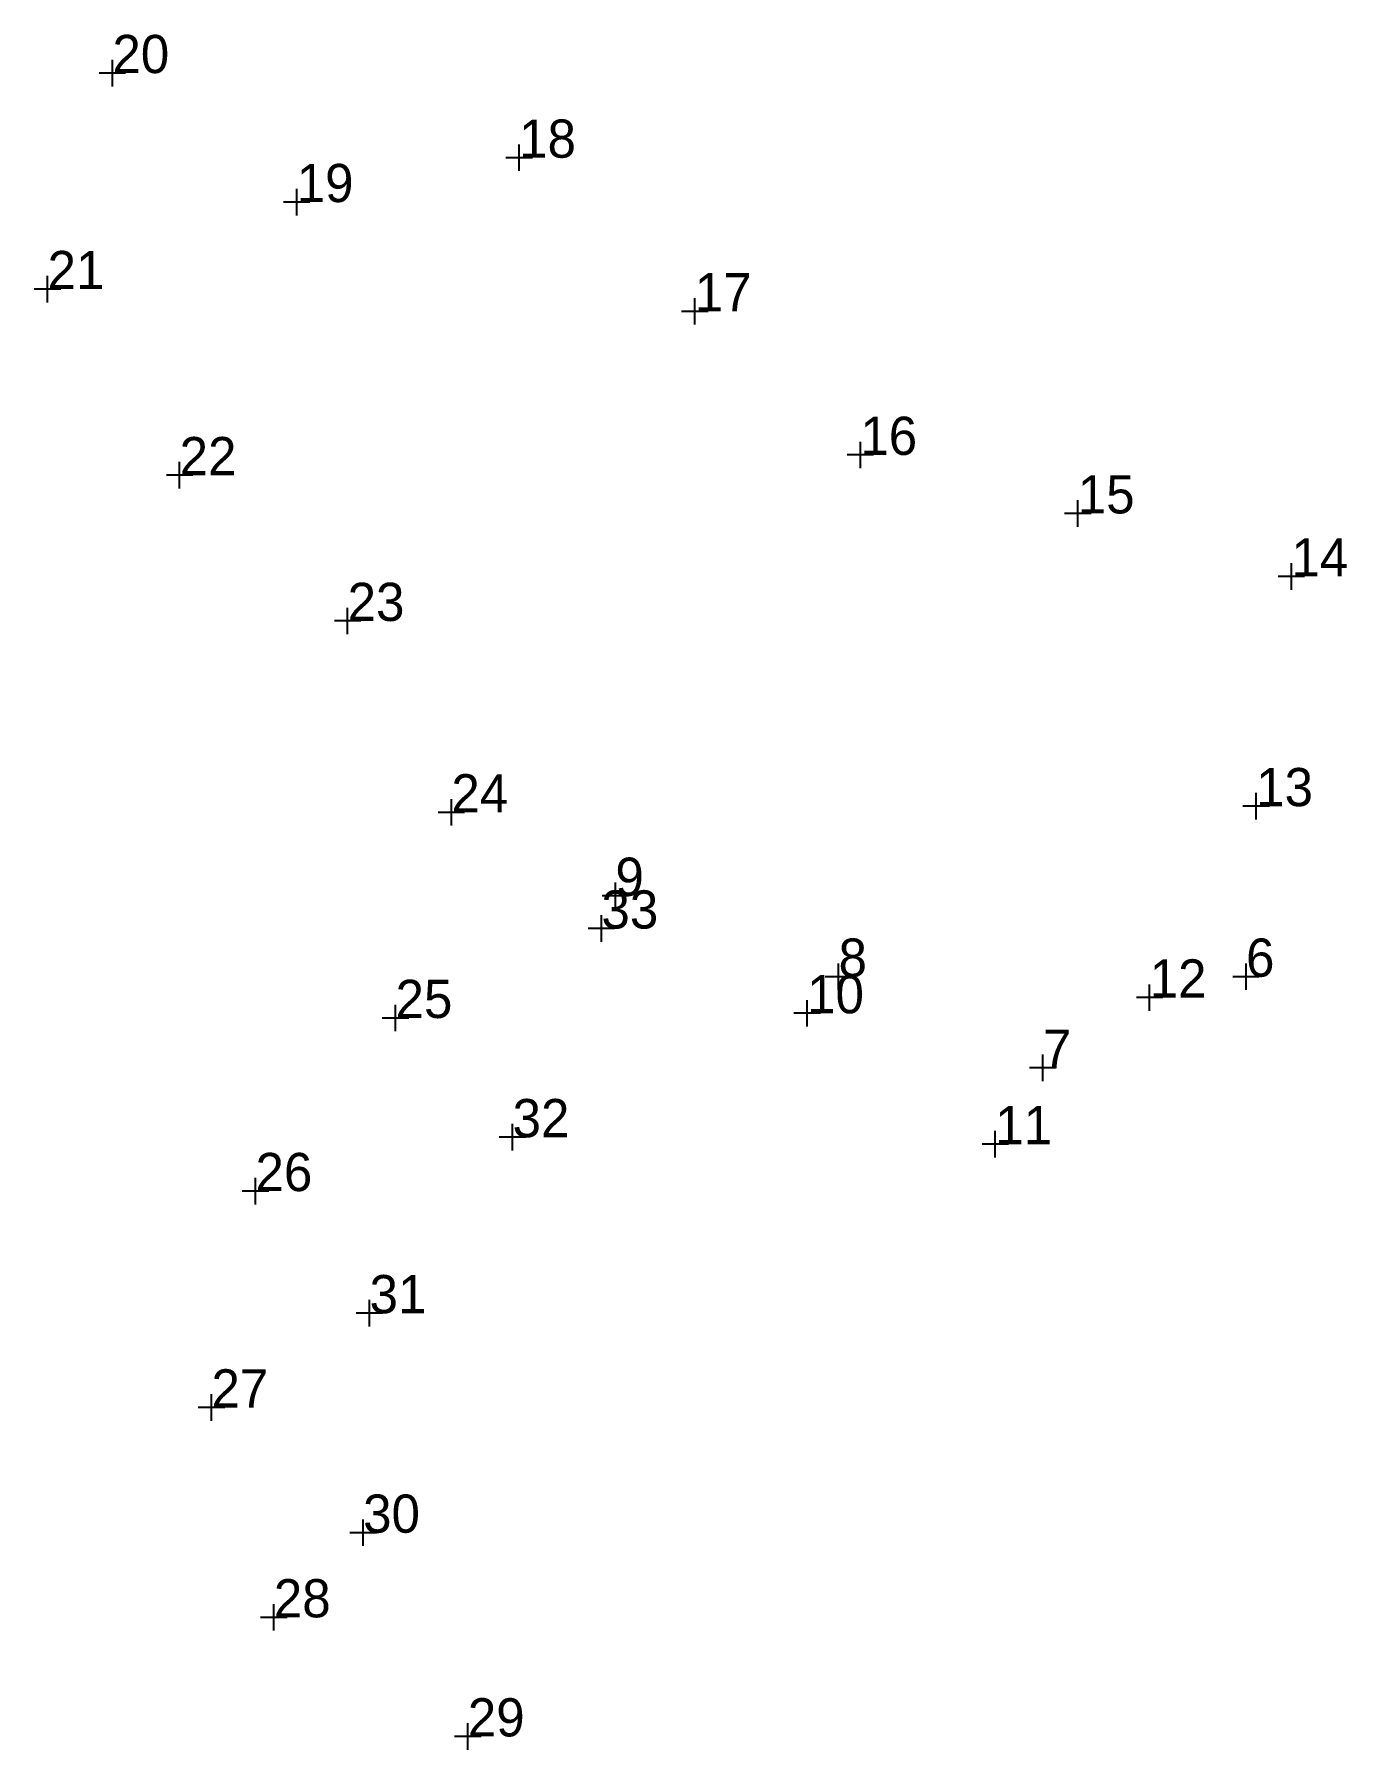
# Model space of a CAD drawing. Extents: x 534140 to 534201.8, y 1848331.2 to 1848412.
import ezdxf

# ---------------------------------------------------------------- set-up
doc = ezdxf.new("R2010")
doc.units = 0
doc.layers.add('Level 12', color=7, linetype='Continuous')
doc.layers.add('Level 7', color=7, linetype='Continuous')

msp = doc.modelspace()

# ---------------------------------------------------------------- linework, layer by layer
at = {"layer": 'Level 7'}
for p, q in [((534144.3064, 1848410.175), (534143.0584, 1848410.175)), ((534143.6824, 1848409.551), (534143.6824, 1848410.799)), ((534163.465, 1848406.189), (534162.217, 1848406.189)), ((534162.841, 1848405.565), (534162.841, 1848406.813)), ((534152.3619, 1848403.475), (534152.3619, 1848404.723)), ((534152.9859, 1848404.099), (534151.7379, 1848404.099)), ((534140.6277, 1848399.375), (534140.6277, 1848400.623)), ((534141.2517, 1848399.999), (534140.0037, 1848399.999)), ((534171.1171, 1848398.33), (534171.1171, 1848399.578)), ((534171.7411, 1848398.954), (534170.4931, 1848398.954)), ((534178.9126, 1848391.567), (534178.9126, 1848392.815)), ((534146.8482, 1848390.611), (534146.8482, 1848391.859)), ((534179.5366, 1848392.191), (534178.2886, 1848392.191)), ((534147.4722, 1848391.235), (534146.2242, 1848391.235)), ((534189.1543, 1848388.811), (534189.1543, 1848390.059)), ((534189.7783, 1848389.435), (534188.5303, 1848389.435)), ((534199.2151, 1848385.841), (534199.2151, 1848387.089)), ((534199.8391, 1848386.465), (534198.5911, 1848386.465)), ((534155.3852, 1848384.37), (534154.1372, 1848384.37)), ((534154.7612, 1848383.746), (534154.7612, 1848384.994)), ((534197.5584, 1848375.022), (534197.5584, 1848376.27)), ((534160.2731, 1848375.354), (534159.0251, 1848375.354)), ((534159.6491, 1848374.73), (534159.6491, 1848375.978)), ((534198.1824, 1848375.646), (534196.9344, 1848375.646)), ((534168, 1848371.424), (534166.752, 1848371.424)), ((534167.376, 1848370.8), (534167.376, 1848372.048)), ((534166.7173, 1848369.259), (534166.7173, 1848370.507)), ((534167.3413, 1848369.883), (534166.0933, 1848369.883)), ((534177.886, 1848366.991), (534177.886, 1848368.239)), ((534197.0808, 1848366.99), (534197.0808, 1848368.238)), ((534178.51, 1848367.615), (534177.262, 1848367.615)), ((534192.5397, 1848366.008), (534192.5397, 1848367.256)), ((534197.7048, 1848367.614), (534196.4568, 1848367.614)), ((534176.4065, 1848365.268), (534176.4065, 1848366.516)), ((534193.1637, 1848366.632), (534191.9157, 1848366.632)), ((534157.6441, 1848365.67), (534156.3961, 1848365.67)), ((534157.0201, 1848365.046), (534157.0201, 1848366.294)), ((534177.0305, 1848365.892), (534175.7825, 1848365.892)), ((534188.1357, 1848363.322), (534186.8877, 1848363.322)), ((534187.5117, 1848362.698), (534187.5117, 1848363.946)), ((534163.1557, 1848360.055), (534161.9077, 1848360.055)), ((534162.5317, 1848359.431), (534162.5317, 1848360.679)), ((534185.2675, 1848359.101), (534185.2675, 1848360.349)), ((534185.8915, 1848359.725), (534184.6435, 1848359.725)), ((534150.4217, 1848356.892), (534150.4217, 1848358.14)), ((534151.0457, 1848357.516), (534149.7977, 1848357.516)), ((534155.7949, 1848351.141), (534155.7949, 1848352.389)), ((534156.4189, 1848351.765), (534155.1709, 1848351.765)), ((534148.3481, 1848346.7), (534148.3481, 1848347.948)), ((534148.9721, 1848347.324), (534147.7241, 1848347.324)), ((534156.1157, 1848341.427), (534154.8677, 1848341.427)), ((534155.4917, 1848340.803), (534155.4917, 1848342.051)), ((534151.9099, 1848337.441), (534150.6619, 1848337.441)), ((534151.2859, 1848336.817), (534151.2859, 1848338.065)), ((534161.0472, 1848331.832), (534159.7992, 1848331.832)), ((534160.4232, 1848331.208), (534160.4232, 1848332.456))]:
    msp.add_line(p, q, dxfattribs=at)

# ---------------------------------------------------------------- texts
at = {"layer": 'Level 12'}
for s, p in [('20', (534143.6824, 1848410.175)), ('18', (534162.841, 1848406.189)), ('19', (534152.3619, 1848404.099)), ('21', (534140.6277, 1848399.999)), ('17', (534171.1171, 1848398.954)), ('16', (534178.9126, 1848392.191)), ('22', (534146.8482, 1848391.235)), ('15', (534189.1543, 1848389.435)), ('14', (534199.2151, 1848386.465)), ('23', (534154.7612, 1848384.37)), ('24', (534159.6491, 1848375.354)), ('13', (534197.5584, 1848375.646)), ('9', (534167.376, 1848371.424)), ('33', (534166.7173, 1848369.883)), ('8', (534177.886, 1848367.615)), ('6', (534197.0808, 1848367.614)), ('12', (534192.5397, 1848366.632)), ('25', (534157.0201, 1848365.67)), ('10', (534176.4065, 1848365.892)), ('7', (534187.5117, 1848363.322)), ('32', (534162.5317, 1848360.055)), ('11', (534185.2675, 1848359.725)), ('26', (534150.4217, 1848357.516)), ('31', (534155.7949, 1848351.765)), ('27', (534148.3481, 1848347.324)), ('30', (534155.4917, 1848341.427)), ('28', (534151.2859, 1848337.441)), ('29', (534160.4232, 1848331.832))]:
    msp.add_text(s, height=1.8, dxfattribs=at).set_placement(p)

doc.saveas('drawing.dxf')
